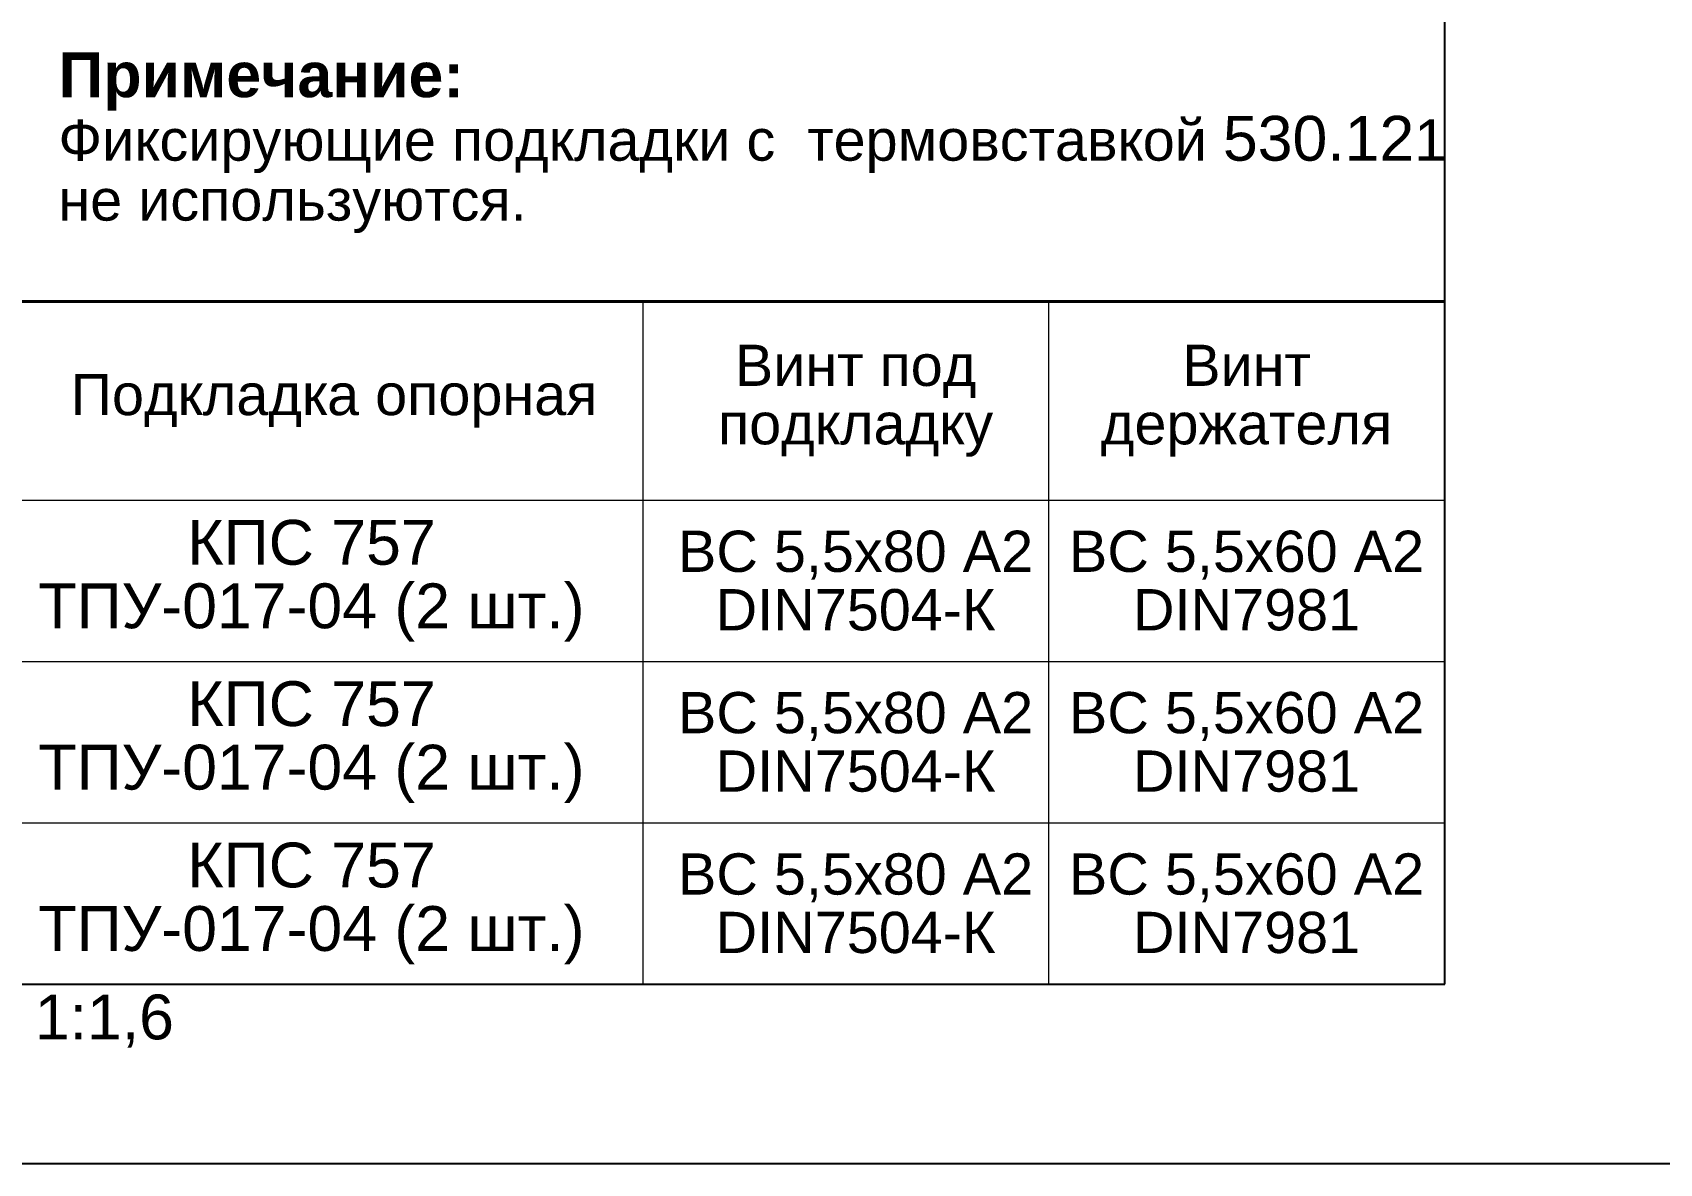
# Model space of a CAD drawing. Extents: x -37 to 8820, y -336 to 478.
# Drawn here: x 3681.2 to 3772, y 0 to 63.1 of the extents above; entities that cross this region are included whole.
import ezdxf

# ---------------------------------------------------------------- set-up
doc = ezdxf.new("R2010")
doc.units = 0
doc.header["$LTSCALE"] = 5
for name, color, linetype, lineweight in [('Герлен', 7, 'CONTINUOUS', 60), ('Рамки', 1, 'CONTINUOUS', 15), ('Текстовый', 7, 'CONTINUOUS', 9)]:
    doc.layers.add(name, color=color, linetype=linetype, lineweight=lineweight)
doc.layers.add('Скрытые', color=14, linetype='CONTINUOUS', plot=False)
doc.styles.add('Каталожный', font='arial.ttf', dxfattribs={"height": 2.5})

msp = doc.modelspace()

# ---------------------------------------------------------------- linework, layer by layer
at = {"layer": 'Герлен', "lineweight": 40}
msp.add_line((3595, 48.0868), (3760, 48.0868), dxfattribs=at)
at = {"layer": 'Рамки'}
for p, q in [((3715.2448, 48.0868), (3715.2448, 10)), ((3737.8816, 48.0868), (3737.8816, 10)), ((3595, 37), (3760, 37)), ((3595, 28), (3760, 28)), ((3595, 19), (3760, 19)), ((3595, 10), (3760, 10))]:
    msp.add_line(p, q, dxfattribs=at)
at = {"layer": 'Скрытые', "linetype": 'Continuous'}
for points in [[(3780, 297), (3570, 297), (3570, 0), (3780, 0)], [(3760, 10), (3760, 287), (3595, 287), (3595, 10)]]:
    msp.add_lwpolyline(points, close=True, dxfattribs=at)

# ---------------------------------------------------------------- texts
at = {"layer": 'Скрытые', "linetype": 'Continuous', "insert": (3677.5, 7.9386), "char_height": 3.5, "width": 165, "attachment_point": 5, "style": 'Каталожный'}
msp.add_mtext('\\pxqc;{\\H0.71429x;масштаб 1:1,6}', dxfattribs=at)
at = {"layer": 'Текстовый', "linetype": 'Continuous', "line_spacing_factor": 0.85, "style": 'Каталожный'}
for s, insert, char_height, width, attachment_point in [('\\pxi-2,l2,r-2.0333,se1.0833,ql,t4;{\\fArial|b1|i0|c204|p34;Примечание:\\P\\pi0,l0,r0,s*,q*,tz;\\fArial|b0|i0|c204|p34;\\H0.92x;Фиксирующие подкладки с  термовставкой \\H1.087x;530.12\\H0.92x;1\\H0.99996x; не используются.}', (3682.635, 61.9759), 2.5, 78.949801, 1), ('Винт под подкладку', (3727.1228, 42.5434), 2.3, 21.517616, 5), ('Винт держателя', (3748.9408, 42.5434), 2.3, 22.118398, 5), ('Подкладка опорная', (3698.0147, 42.5434), 2.3, 41.721762, 5), ('КПС 757\\PТПУ-017-04 (2 шт.)', (3696.7589, 32.5), 2.5, 39.210144, 5), ('ВС 5,5х80 А2\\PDIN7504-К', (3727.1228, 32.5), 2.3, 21.517616, 5), ('ВС 5,5х60 А2\\PDIN7981', (3748.9408, 32.5), 2.3, 22.118398, 5), ('КПС 757\\PТПУ-017-04 (2 шт.)', (3696.7589, 23.5), 2.5, 39.210144, 5), ('ВС 5,5х80 А2\\PDIN7504-К', (3727.1228, 23.5), 2.3, 21.517616, 5), ('ВС 5,5х60 А2\\PDIN7981', (3748.9408, 23.5), 2.3, 22.118398, 5), ('КПС 757\\PТПУ-017-04 (2 шт.)', (3696.7589, 14.5), 2.5, 39.210144, 5), ('ВС 5,5х80 А2\\PDIN7504-К', (3727.1228, 14.5), 2.3, 21.517616, 5), ('ВС 5,5х60 А2\\PDIN7981', (3748.9408, 14.5), 2.3, 22.118398, 5)]:
    msp.add_mtext(s, dxfattribs=dict(at, insert=insert, char_height=char_height, width=width, attachment_point=attachment_point))

doc.saveas('drawing.dxf')
